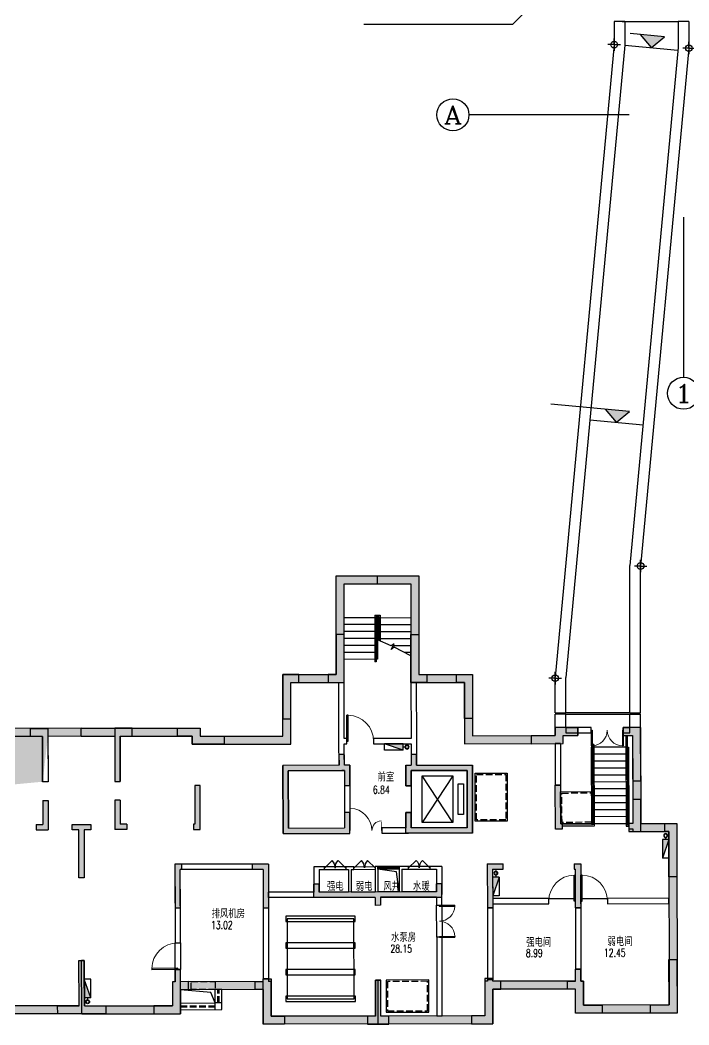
# Model space of a CAD drawing. Extents: x 791398 to 2325386, y -987887 to -518217.
# Drawn here: x 1415143 to 1440194, y -883861 to -846206 of the extents above; entities that cross this region are included whole.
import ezdxf
from ezdxf.enums import TextEntityAlignment as Align

# ---------------------------------------------------------------- set-up
doc = ezdxf.new("R2010")
doc.units = 0
doc.header["$LTSCALE"] = 1000
doc.header["$MEASUREMENT"] = 0
doc.linetypes.add('BORDER', pattern=[1.75, 0.5, -0.25, 0.5, -0.25, 0, -0.25])
doc.linetypes.add('DASH', pattern=[0.35, 0.25, -0.1])
for name, color, linetype in [('AXIS', 3, 'Continuous'), ('AXIS_TEXT', 7, 'Continuous'), ('DIM_ELEV', 3, 'Continuous'), ('DIM_LEAD', 3, 'Continuous'), ('JPS-J', 6, 'Continuous'), ('JPS-X', 1, 'BORDER'), ('JPS-XHS', 7, 'Continuous'), ('LVTRY', 6, 'Continuous'), ('PUB_DIM', 3, 'Continuous'), ('solid', 253, 'Continuous'), ('SPACE', 7, 'Continuous'), ('STAIR', 9, 'Continuous'), ('STAIRS', 9, 'Continuous'), ('TEXT', 7, 'Continuous'), ('WALL', 8, 'Continuous'), ('wall-jg', 1, 'Continuous'), ('WINDOW', 8, 'Continuous')]:
    doc.layers.add(name, color=color, linetype=linetype)
doc.styles.add('_TCH_AXIS', font='COMPLEX', dxfattribs={"bigfont": 'GBCBIG'})
doc.styles.add('_TCH_SPACE', font='SIMPLEX', dxfattribs={"bigfont": 'GBCBIG'})
doc.styles.add('COMPLEX', font='COMPLEX')
doc.styles.add('TEXT', font='tjromans.shx', dxfattribs={"width": 0.8, "height": 400, "bigfont": 'tjhztxt.shx'})

# ---------------------------------------------------------------- blocks, each defined once
blk = doc.blocks.new('FF')
at = {"linetype": 'Continuous'}
for radius in [75, 60]:
    blk.add_circle((0, 0), radius, dxfattribs=at)
blk = doc.blocks.new('DXHS')
at = {"layer": 'JPS-XHS'}
blk.add_hatch(color=256, dxfattribs=at).paths.add_polyline_path([(-350, 240), (-350, 0), (350, 0)])
at = {"layer": 'JPS-XHS', "linetype": 'Continuous'}
for p, q in [((-350, 240), (-350, 0)), ((-350, 240), (350, 240)), ((-350, 0), (350, 0)), ((350, 240), (350, 0))]:
    blk.add_line(p, q, dxfattribs=at)
at = {"layer": 'JPS-XHS'}
blk.add_line((-350, 240), (350, 0), dxfattribs=at)
blk = doc.blocks.new('dwd')
at = {"layer": 'PUB_DIM'}
for q in [(-233, 0), (0, 233), (233, 0), (0, -233)]:
    blk.add_line((0, 0), q, dxfattribs=at)
blk.add_circle((0, 0), 125, dxfattribs=at)
blk = doc.blocks.new('_AXISO')
blk.add_circle((0, 0), 0.5)
at = {"layer": 'AXIS_TEXT', "style": 'COMPLEX', "width": 1.041667}
blk.add_attdef('A', text='', height=0.56, dxfattribs=at).set_placement((-0.25, -0.28), (0.25, -0.28), align=Align.FIT)
blk = doc.blocks.new('$DorLib2D$00000001')
for p, q in [((0.45, 0.975), (0.5, 0.975)), ((0.45, 0), (0.45, 0.975)), ((0.5, 0), (0.5, 0.975)), ((0.5, 0), (0.45, 0))]:
    blk.add_line(p, q)
at = {"lineweight": 13}
blk.add_arc((0.475, 0), 0.975, 91.4693, 180, dxfattribs=at)
blk = doc.blocks.new('$DorLib2D$00000116')
at = {"color": 0}
for p, q in [((-0.5, 0), (-0.146, 0.354)), ((0.5, 0), (0.146, 0.354))]:
    blk.add_line(p, q, dxfattribs=at)
for centre, start, end in [((-0.5, 0), 0, 45), ((0.5, 0), 135, 180)]:
    blk.add_arc(centre, 0.5, start, end, dxfattribs=at)
blk = doc.blocks.new('$WINLIB2D$00000001')
for p, q in [((-0.5, 0.5), (0.5, 0.5)), ((-0.5, 0.5), (-0.5, -0.5)), ((0.5, -0.5), (0.5, 0.5)), ((0.5, 0.167), (-0.5, 0.167)), ((0.5, -0.167), (-0.5, -0.167)), ((-0.5, -0.5), (0.5, -0.5))]:
    blk.add_line(p, q)
blk = doc.blocks.new('$DorLib2D$00000002')
for p, q in [((-0.5, 0), (-0.5, 0.4875)), ((-0.475, 0.4875), (-0.5, 0.4875)), ((-0.475, 0), (-0.475, 0.4875)), ((0.475, 0), (0.475, 0.4875)), ((0.475, 0.4875), (0.5, 0.4875)), ((0.5, 0), (0.5, 0.4875)), ((-0.5, 0), (-0.475, 0)), ((0.5, 0), (0.475, 0))]:
    blk.add_line(p, q)
at = {"lineweight": 13}
for centre, start, end in [((-0.4875, 0), 0, 88.53072), ((0.4875, 0), 91.46928, 180)]:
    blk.add_arc(centre, 0.4875, start, end, dxfattribs=at)
blk = doc.blocks.new('$DorLib2D$00000025')
at = {"const_width": 0.02}
for points in [[(0.481, -0.001), (0.481, 0.691)], [(-0.481, 0.001), (-0.481, 0.308)]]:
    blk.add_lwpolyline(points, dxfattribs=at)
at = {"lineweight": 13}
for centre, radius, start, end in [((0.505, -0.002), 0.699, 91.9397, 179.7238), ((-0.501, 0.003), 0.307, 359.7899, 85.7508)]:
    blk.add_arc(centre, radius, start, end, dxfattribs=at)

msp = doc.modelspace()

# ---------------------------------------------------------------- hatches: boundary and pattern name
at = {"layer": 'DIM_ELEV'}
for points in [[(1438789, -847237), (1439279, -846831), (1438383, -846747)], [(1437481, -861276), (1437971, -860870), (1437075, -860787)]]:
    msp.add_hatch(color=256, dxfattribs=at).paths.add_polyline_path(points)
at = {"layer": 'solid'}
h = msp.add_hatch(color=256, dxfattribs=at)
h.paths.add_polyline_path([(1426978, -867033), (1426981, -869233), (1427281, -869232), (1427278, -867332), (1428528, -867330), (1428528, -867030)])
h.paths.add_polyline_path([(1430078, -867028), (1428528, -867030), (1428528, -867330), (1429778, -867329), (1429781, -869229), (1430081, -869228)])
h = msp.add_hatch(color=256, dxfattribs=at)
h.paths.add_polyline_path([(1396486, -872776), (1397136, -872775), (1397136, -873075), (1396786, -873075), (1396788, -874775), (1396488, -874776)])
h.paths.add_polyline_path([(1396791, -876375), (1396941, -876375), (1396941, -876675), (1396491, -876676), (1396489, -875476), (1396789, -875475)], flags=17)
h.paths.add_polyline_path([(1400586, -873070), (1400586, -873370), (1399386, -873371), (1399386, -873071), (1398836, -873072), (1398836, -872772), (1399686, -872771), (1399686, -873071)])
h.paths.add_polyline_path([(1408183, -871059), (1407583, -871060), (1407581, -869460), (1407581, -869460), (1407581, -869260), (1407881, -869259), (1407883, -870759), (1408183, -870759)])
h.paths.add_polyline_path([(1409283, -870757), (1409883, -870757), (1409885, -872407), (1409585, -872407), (1409583, -871057), (1409283, -871057)])
h.paths.add_polyline_path([(1404483, -871064), (1405083, -871063), (1405081, -869463), (1405081, -869463), (1405081, -869263), (1404781, -869264), (1404783, -870764), (1404483, -870764)])
h.paths.add_polyline_path([(1403383, -870766), (1402783, -870767), (1402785, -872417), (1403085, -872416), (1403083, -871066), (1403383, -871066)])
h.paths.add_polyline_path([(1412086, -873054), (1412086, -873354), (1413286, -873352), (1413286, -873052), (1413836, -873051), (1413836, -872751), (1412986, -872752), (1412986, -873052)])
h.paths.add_polyline_path([(1416186, -872748), (1416188, -874748), (1415988, -874748), (1415986, -873048), (1415536, -873049), (1415536, -872749)])
edge = h.paths.add_edge_path()
edge.add_line((1399386, -873371), (1399386, -873071))
edge.add_line((1399686, -873071), (1399686, -872771))
edge.add_line((1415986, -873048), (1415988, -874748))
edge.add_line((1416186, -873048), (1416188, -874748))
edge.add_line((1416188, -874748), (1415988, -874748))
edge.add_line((1395441, -876677), (1395444, -878377))
edge.add_line((1395444, -878377), (1395144, -878377))
edge.add_line((1395144, -878377), (1395141, -876377))
h = msp.add_hatch(color=256, dxfattribs=at)
h.paths.add_polyline_path([(1418686, -872744), (1418688, -874744), (1418888, -874744), (1418886, -873044), (1419336, -873043), (1419336, -872743)])
h.paths.add_polyline_path([(1422786, -873038), (1422786, -873338), (1421586, -873340), (1421586, -873040), (1421036, -873041), (1421036, -872741), (1421886, -872740), (1421886, -873040)])
h.paths.add_polyline_path([(1425583, -870735), (1424983, -870735), (1424985, -872385), (1425285, -872385), (1425283, -871035), (1425583, -871035)])
h.paths.add_polyline_path([(1426683, -871033), (1427283, -871032), (1427281, -869432), (1427281, -869432), (1427281, -869232), (1426981, -869233), (1426983, -870733), (1426683, -870733)])
h.paths.add_polyline_path([(1430383, -871028), (1429783, -871029), (1429781, -869429), (1429781, -869429), (1429781, -869229), (1430081, -869228), (1430083, -870728), (1430383, -870728)])
h.paths.add_polyline_path([(1431483, -870726), (1432083, -870725), (1432085, -872375), (1431785, -872376), (1431783, -871026), (1431483, -871026)])
h.paths.add_polyline_path([(1434286, -873022), (1434286, -873322), (1435486, -873321), (1435486, -873021), (1436036, -873020), (1436036, -872720), (1435186, -872721), (1435186, -873021)])
h = msp.add_hatch(color=256, dxfattribs=at)
h.paths.add_polyline_path([(1408183, -870759), (1408183, -871059), (1409283, -871057), (1409283, -870757)])
h.paths.add_polyline_path([(1412086, -873354), (1412086, -873054), (1409886, -873057), (1409885, -872407), (1409585, -872407), (1409586, -873357)])
h.paths.add_polyline_path([(1413836, -872751), (1413836, -873051), (1415536, -873049), (1415536, -872749)])
h.paths.add_polyline_path([(1416186, -872748), (1416186, -873048), (1417436, -873046), (1417436, -872746)])
h = msp.add_hatch(color=256, dxfattribs=at)
h.paths.add_polyline_path([(1418686, -873044), (1418686, -872744), (1417436, -872746), (1417436, -873046)])
h.paths.add_polyline_path([(1421036, -873041), (1421036, -872741), (1419336, -872743), (1419336, -873043)])
h.paths.add_polyline_path([(1425286, -873335), (1425285, -872385), (1424985, -872385), (1424986, -873035), (1422786, -873038), (1422786, -873338)])
h.paths.add_polyline_path([(1425583, -870735), (1425583, -871035), (1426683, -871033), (1426683, -870733)])
h = msp.add_hatch(color=256, dxfattribs=at)
h.paths.add_polyline_path([(1431483, -870726), (1430383, -870728), (1430383, -871028), (1431483, -871026)])
h.paths.add_polyline_path([(1434286, -873022), (1432086, -873025), (1432085, -872375), (1431785, -872376), (1431786, -873326), (1434286, -873322)])
for points in [[(1438386, -872716), (1437736, -872717), (1437736, -873017), (1438086, -873017), (1438088, -874717), (1438388, -874716)], [(1421889, -874890), (1421689, -874890), (1421691, -876340), (1421641, -876340), (1421641, -876540), (1421891, -876540)], [(1435391, -876321), (1435389, -874871), (1435189, -874871), (1435191, -876521), (1435441, -876521), (1435441, -876321)], [(1438091, -876317), (1437941, -876317), (1437941, -876617), (1438391, -876616), (1438389, -875416), (1438089, -875417)], [(1439441, -876615), (1439291, -876615), (1439291, -876315), (1439741, -876315), (1439743, -878315), (1439443, -878315)], [(1420945, -879491), (1421145, -879491), (1421143, -878041), (1421193, -878041), (1421193, -877841), (1420943, -877841)], [(1424443, -877836), (1423843, -877837), (1423843, -878037), (1424243, -878036), (1424245, -879486), (1424445, -879486)], [(1432843, -878024), (1433243, -878024), (1433243, -877824), (1432643, -877825), (1432645, -879475), (1432845, -879474)], [(1435945, -879470), (1436145, -879470), (1436143, -877820), (1435893, -877820), (1435893, -878020), (1435943, -878020)], [(1426344, -878883), (1426344, -878583), (1426144, -878584), (1426145, -879084), (1428445, -879081), (1428445, -879381), (1428645, -879380), (1428645, -879080), (1430945, -879077), (1430944, -878577), (1430744, -878577), (1430744, -878877)], [(1417548, -881446), (1417550, -883146), (1418350, -883145), (1418351, -883445), (1416551, -883447), (1416550, -883147), (1417350, -883146), (1417348, -881446)], [(1439751, -883415), (1438751, -883416), (1438750, -883116), (1439450, -883115), (1439448, -881415), (1439748, -881415)], [(1420949, -882241), (1420849, -882241), (1420850, -883141), (1420150, -883142), (1420151, -883442), (1421151, -883441), (1421149, -882541), (1421449, -882540), (1421449, -882240), (1421149, -882241), (1421148, -881791), (1420948, -881791)], [(1436149, -882220), (1436249, -882220), (1436250, -883120), (1436950, -883119), (1436951, -883419), (1435951, -883420), (1435949, -882520), (1435649, -882520), (1435649, -882220), (1435949, -882220), (1435948, -881770), (1436148, -881770)], [(1424249, -882236), (1424249, -882136), (1424549, -882136), (1424551, -883536), (1425051, -883535), (1425051, -883835), (1424251, -883836), (1424249, -882536), (1423949, -882537), (1423949, -882237)], [(1428951, -883530), (1428651, -883530), (1428649, -882180), (1428449, -882181), (1428451, -883530), (1428151, -883531), (1428151, -883831), (1428951, -883830)], [(1432849, -882124), (1432549, -882125), (1432551, -883525), (1432051, -883525), (1432051, -883825), (1432851, -883824), (1432849, -882524), (1433149, -882524), (1433149, -882224), (1432849, -882224)]]:
    msp.add_hatch(color=256, dxfattribs=at).paths.add_polyline_path(points)
h = msp.add_hatch(color=256, dxfattribs=at)
h.paths.add_polyline_path([(1424988, -874135), (1424991, -876685), (1427491, -876682), (1427490, -875907), (1427290, -875907), (1427291, -876482), (1425191, -876485), (1425188, -874335), (1427288, -874332), (1427289, -874907), (1427489, -874907), (1427488, -874132), (1427288, -874132), (1427287, -873732), (1427087, -873732), (1427088, -874132)])
h.paths.add_polyline_path([(1429787, -873729), (1429788, -874129), (1429588, -874129), (1429589, -874904), (1429789, -874904), (1429788, -874329), (1431888, -874326), (1431891, -876476), (1429791, -876479), (1429790, -875904), (1429590, -875904), (1429591, -876679), (1432091, -876675), (1432088, -874125), (1429988, -874128), (1429987, -873728)])
h = msp.add_hatch(color=256, dxfattribs=at)
h.paths.add_polyline_path([(1439448, -881415), (1439748, -881415), (1439743, -878315), (1439443, -878315)])
h.paths.add_polyline_path([(1438391, -876316), (1438391, -876616), (1439291, -876615), (1439291, -876315)])
h.paths.add_polyline_path([(1438089, -875417), (1438389, -875416), (1438388, -874716), (1438088, -874717)])
h = msp.add_hatch(color=256, dxfattribs=at)
h.paths.add_polyline_path([(1415989, -875448), (1415991, -876348), (1415741, -876348), (1415741, -876548), (1416191, -876548), (1416189, -875448)])
h.paths.add_polyline_path([(1417091, -876346), (1417091, -876547), (1417341, -876547), (1417343, -878346), (1417543, -878346), (1417541, -876546), (1417791, -876546), (1417791, -876346)])
h.paths.add_polyline_path([(1418689, -875444), (1418691, -876544), (1419141, -876544), (1419141, -876344), (1418891, -876344), (1418889, -875444)])
h = msp.add_hatch(color=256, dxfattribs=at)
h.paths.add_polyline_path([(1414750, -883150), (1414751, -883450), (1416551, -883447), (1416550, -883147)])
h.paths.add_polyline_path([(1410949, -882255), (1410949, -882555), (1413449, -882552), (1413449, -882252)])
h.paths.add_polyline_path([(1409851, -883857), (1409851, -883557), (1406751, -883561), (1406751, -883861)])
h = msp.add_hatch(color=256, dxfattribs=at)
h.paths.add_polyline_path([(1425051, -883535), (1425051, -883835), (1428151, -883831), (1428151, -883531)])
h.paths.add_polyline_path([(1421449, -882240), (1421449, -882540), (1423949, -882537), (1423949, -882237)])
h.paths.add_polyline_path([(1420151, -883442), (1420150, -883142), (1418350, -883145), (1418351, -883445)])
h = msp.add_hatch(color=256, dxfattribs=at)
h.paths.add_polyline_path([(1438751, -883416), (1438750, -883116), (1436950, -883119), (1436951, -883419)])
h.paths.add_polyline_path([(1433149, -882224), (1433149, -882524), (1435649, -882520), (1435649, -882220)])
h.paths.add_polyline_path([(1432051, -883825), (1432051, -883525), (1428951, -883530), (1428951, -883830)])

# ---------------------------------------------------------------- linework, layer by layer
msp.add_line((1437694, -846256), (1439794, -846256))
msp.add_line((1437694, -846256), (1439794, -846256))
at = {"layer": 'AXIS'}
for p, q in [((1437955, -849756), (1431955, -849756)), ((1439994, -853591), (1439994, -859591))]:
    msp.add_line(p, q, dxfattribs=at)
at = {"layer": 'DIM_ELEV'}
for p, q in [((1439279, -846831), (1437993, -846711)), ((1438789, -847237), (1438383, -846747)), ((1438789, -847237), (1439279, -846831)), ((1437971, -860870), (1435024, -860595)), ((1437481, -861276), (1437075, -860787)), ((1437481, -861276), (1437971, -860870))]:
    msp.add_line(p, q, dxfattribs=at)
at = {"layer": 'DIM_LEAD'}
for p, q in [((1438908, -841032), (1433582, -846370)), ((1433582, -846370), (1428012, -846370))]:
    msp.add_line(p, q, dxfattribs=at)
at = {"layer": 'JPS-J'}
for points in [[(1425096, -879785), (1425096, -879985), (1427696, -879982), (1427696, -879782)], [(1427646, -879882), (1425146, -879885), (1425150, -882885), (1427650, -882882)], [(1425097, -880785), (1425097, -880985), (1427697, -880982), (1427697, -880782)], [(1425098, -881785), (1425099, -881985), (1427699, -881982), (1427698, -881782)], [(1425100, -882785), (1425100, -882985), (1427700, -882982), (1427700, -882782)]]:
    msp.add_lwpolyline(points, close=True, dxfattribs=at)
at = {"layer": 'JPS-X', "const_width": 50}
for points in [[(1429562, -873449), (1429487, -873449)], [(1439321, -876840), (1439321, -876915)], [(1432963, -878249), (1432963, -878324)], [(1417670, -882921), (1417670, -882846)]]:
    msp.add_lwpolyline(points, dxfattribs=at)
at = {"layer": 'LVTRY'}
msp.add_lwpolyline([(1429344, -878879), (1429245, -878123), (1428543, -878030)], dxfattribs=at)
at = {"layer": 'solid'}
for p, q in [((1428528, -867330), (1428528, -867030)), ((1417436, -873046), (1417436, -872746)), ((1417436, -873046), (1417436, -872746)), ((1417451, -883446), (1417448, -881446)), ((1417451, -883446), (1417448, -881446)), ((1421149, -882541), (1421149, -882241)), ((1424249, -882536), (1424249, -882236)), ((1428551, -883830), (1428549, -882180))]:
    msp.add_line(p, q, dxfattribs=at)
at = {"layer": 'STAIR'}
for p, q in [((1428430, -868601), (1427280, -868602)), ((1428430, -868501), (1428630, -868500)), ((1428430, -868501), (1428432, -870261)), ((1428480, -868550), (1428482, -870260)), ((1428480, -868550), (1428580, -868550)), ((1428530, -868600), (1428480, -868600)), ((1428530, -868600), (1428531, -869433)), ((1428530, -868600), (1428580, -868600)), ((1428530, -868600), (1428532, -870160)), ((1428580, -868550), (1428581, -869456)), ((1428630, -868500), (1428631, -869479)), ((1428630, -868600), (1429780, -868599)), ((1428430, -868861), (1427280, -868862)), ((1428530, -868860), (1428480, -868860)), ((1428530, -868860), (1428580, -868860)), ((1428630, -868860), (1429780, -868859)), ((1428430, -869121), (1427280, -869122)), ((1428431, -869381), (1427281, -869382)), ((1428530, -869120), (1428480, -869120)), ((1428531, -869380), (1428481, -869380)), ((1428530, -869120), (1428580, -869120)), ((1428531, -869380), (1428581, -869380)), ((1429042, -869658), (1428531, -869433)), ((1428630, -869120), (1429780, -869119)), ((1428631, -869380), (1429781, -869379)), ((1428431, -869641), (1427281, -869642)), ((1428531, -869640), (1428481, -869640)), ((1429149, -869577), (1429042, -869658)), ((1429043, -869792), (1429149, -869577)), ((1429150, -869711), (1429043, -869792)), ((1429118, -869640), (1429781, -869639)), ((1429782, -870025), (1429150, -869711)), ((1428432, -869901), (1427282, -869902)), ((1428432, -870161), (1427282, -870162)), ((1428532, -869900), (1428482, -869900)), ((1428532, -870160), (1428482, -870160)), ((1429528, -869899), (1429782, -869899)), ((1428482, -870260), (1428432, -870261)), ((1437985, -872167), (1435585, -872170)), ((1435585, -872220), (1437985, -872217)), ((1436587, -873719), (1436537, -873719)), ((1437837, -873717), (1436637, -873719)), ((1437887, -873717), (1437937, -873717)), ((1436587, -873979), (1436537, -873979)), ((1436588, -874239), (1436538, -874239)), ((1437837, -873977), (1436637, -873979)), ((1437838, -874237), (1436638, -874239)), ((1437887, -873977), (1437937, -873977)), ((1437888, -874237), (1437938, -874237)), ((1431350, -876276), (1430198, -874528)), ((1431348, -874526), (1430200, -876278)), ((1436588, -874499), (1436538, -874499)), ((1437838, -874497), (1436638, -874499)), ((1437888, -874497), (1437938, -874497)), ((1429789, -874904), (1429790, -875904)), ((1436588, -874759), (1436538, -874759)), ((1436589, -875019), (1436539, -875019)), ((1437838, -874757), (1436638, -874759)), ((1437839, -875017), (1436639, -875019)), ((1437888, -874757), (1437938, -874757)), ((1437889, -875017), (1437939, -875017)), ((1436589, -875279), (1436539, -875279)), ((1437839, -875277), (1436639, -875279)), ((1437889, -875277), (1437939, -875277)), ((1436590, -875539), (1436540, -875539)), ((1436590, -875799), (1436540, -875799)), ((1437840, -875537), (1436640, -875539)), ((1437840, -875797), (1436640, -875799)), ((1437890, -875537), (1437940, -875537)), ((1437890, -875797), (1437940, -875797)), ((1436590, -876059), (1436540, -876059)), ((1437840, -876057), (1436640, -876059)), ((1437890, -876057), (1437940, -876057)), ((1436541, -876319), (1436591, -876319)), ((1436641, -876319), (1437841, -876317)), ((1437941, -876317), (1437891, -876317)), ((1427343, -877932), (1426543, -877933)), ((1426543, -878033), (1427343, -878032)), ((1427643, -877932), (1428443, -877931)), ((1427643, -878032), (1428443, -878031)), ((1430493, -877928), (1429693, -877929)), ((1429693, -878029), (1430493, -878028)), ((1434945, -879121), (1435945, -879120)), ((1436145, -879120), (1437145, -879118)), ((1430747, -880577), (1430745, -879377)), ((1430945, -879377), (1430947, -880577)), ((1420948, -881791), (1420947, -880791)), ((1421147, -880791), (1421148, -881791))]:
    msp.add_line(p, q, dxfattribs=at)
for points in [[(1437836, -873017), (1437841, -876417), (1437941, -876417)], [(1437886, -873017), (1437891, -876367), (1437941, -876367)], [(1436636, -873359), (1436586, -873359), (1436591, -876369), (1435441, -876371)], [(1436636, -873359), (1436641, -876419), (1435441, -876421)], [(1436587, -873459), (1436537, -873459), (1436541, -876319), (1435441, -876321)], [(1437837, -873457), (1436637, -873459)], [(1437887, -873457), (1437937, -873457), (1437941, -876317)], [(1436541, -876319), (1435391, -876321), (1435389, -875121), (1436539, -875119)], [(1422450, -883039), (1422285, -882650), (1421149, -882541)]]:
    msp.add_lwpolyline(points, dxfattribs=at)
for points in [[(1430200, -876278), (1430198, -874528), (1431348, -874526), (1431350, -876276)], [(1433391, -876224), (1432191, -876225), (1432188, -874425), (1433388, -874424)], [(1431550, -875976), (1431548, -874826), (1431748, -874826), (1431750, -875976)], [(1428849, -882180), (1428851, -883380), (1430451, -883378), (1430449, -882178)]]:
    msp.add_lwpolyline(points, close=True, dxfattribs=at)
at = {"layer": 'STAIR', "linetype": 'DASH'}
for points in [[(1433340, -876174), (1432240, -876175), (1432238, -874475), (1433338, -874474)], [(1436539, -875169), (1436541, -876269), (1435441, -876271), (1435439, -875171)], [(1421549, -882240), (1422449, -882239), (1422449, -882539), (1421549, -882540)], [(1428899, -882230), (1428901, -883330), (1430401, -883328), (1430399, -882228)]]:
    msp.add_lwpolyline(points, close=True, dxfattribs=at)
at = {"layer": 'STAIRS'}
for p, q in [((1437794, -847144), (1439785, -847330)), ((1436485, -861184), (1438477, -861369))]:
    msp.add_line(p, q, dxfattribs=at)
at = {"layer": 'WALL'}
for p, q in [((1437394, -846256), (1437394, -847126)), ((1437794, -846256), (1437394, -846256)), ((1437794, -846256), (1437794, -847144)), ((1439794, -846256), (1439794, -847237)), ((1440194, -846256), (1439794, -846256)), ((1440194, -846256), (1440194, -847256)), ((1437394, -847126), (1435185, -870825)), ((1437794, -847144), (1435585, -870844)), ((1439794, -847237), (1437985, -866645)), ((1440194, -847256), (1438385, -866664)), ((1437985, -872167), (1437985, -866645)), ((1438385, -872167), (1438385, -866664)), ((1435185, -872170), (1435185, -870825)), ((1435585, -872170), (1435585, -870844)), ((1427086, -873232), (1427083, -871032)), ((1427083, -871032), (1427283, -871032)), ((1427286, -873132), (1427283, -871032)), ((1429983, -871028), (1429783, -871029)), ((1429783, -871029), (1429786, -873129)), ((1429983, -871028), (1429986, -873228)), ((1435185, -872170), (1435585, -872170)), ((1437985, -872167), (1438385, -872167)), ((1436535, -872720), (1435585, -872721)), ((1435585, -872721), (1435585, -872921)), ((1436535, -872920), (1436535, -872720)), ((1437985, -872718), (1437735, -872718)), ((1437735, -872718), (1437735, -872918)), ((1437985, -872918), (1437985, -872718)), ((1427386, -873132), (1427286, -873132)), ((1427386, -873332), (1427386, -873132)), ((1429786, -873129), (1428386, -873131)), ((1428386, -873131), (1428386, -873331)), ((1435585, -872921), (1436535, -872920)), ((1437735, -872918), (1437985, -872918)), ((1427088, -874132), (1427086, -873232)), ((1427286, -873332), (1427386, -873332)), ((1427288, -874132), (1427286, -873332)), ((1428386, -873331), (1429786, -873329)), ((1429786, -873329), (1429788, -874129)), ((1429986, -873228), (1429988, -874128)), ((1435186, -873321), (1435189, -874871)), ((1435386, -873321), (1435186, -873321)), ((1435386, -873321), (1435389, -874871)), ((1427088, -874132), (1424988, -874135)), ((1424988, -874135), (1424991, -876685)), ((1427188, -874332), (1425188, -874335)), ((1425188, -874335), (1425191, -876485)), ((1427288, -874332), (1427188, -874332)), ((1427488, -874132), (1427288, -874132)), ((1427288, -874332), (1427291, -876482)), ((1427488, -874132), (1427491, -876482)), ((1429588, -874129), (1429589, -874904)), ((1429588, -874129), (1429788, -874129)), ((1429788, -874329), (1429888, -874328)), ((1429789, -874904), (1429788, -874329)), ((1429888, -874328), (1431888, -874326)), ((1429988, -874128), (1432088, -874125)), ((1431888, -874326), (1431891, -876476)), ((1432088, -874125), (1432091, -876675)), ((1429589, -874904), (1429789, -874904)), ((1435389, -874871), (1435189, -874871)), ((1429790, -875904), (1429590, -875904)), ((1429590, -875904), (1429591, -876479)), ((1429791, -876479), (1429790, -875904)), ((1425191, -876485), (1427291, -876482)), ((1427491, -876682), (1427491, -876482)), ((1429591, -876479), (1428691, -876480)), ((1428691, -876480), (1428691, -876680)), ((1431891, -876476), (1429791, -876479)), ((1424991, -876685), (1427399, -876682)), ((1427391, -876682), (1427491, -876682)), ((1428691, -876680), (1429691, -876679)), ((1432091, -876675), (1429683, -876679)), ((1424443, -877836), (1420943, -877841)), ((1420943, -877841), (1420947, -880791)), ((1424243, -878036), (1421143, -878041)), ((1421147, -880791), (1421143, -878041)), ((1424243, -878036), (1424249, -882136)), ((1424443, -877836), (1424449, -882136)), ((1426543, -877933), (1426143, -877934)), ((1426143, -877934), (1426144, -878884)), ((1426343, -878033), (1426543, -878033)), ((1426343, -878033), (1426344, -878883)), ((1426543, -878033), (1426543, -877933)), ((1427443, -877932), (1427343, -877932)), ((1427343, -877932), (1427343, -878032)), ((1427343, -878032), (1427443, -878032)), ((1427643, -877932), (1427443, -877932)), ((1427443, -878032), (1427444, -878882)), ((1427543, -878032), (1427544, -878882)), ((1427543, -878032), (1427643, -878032)), ((1427643, -878032), (1427643, -877932)), ((1428543, -877930), (1428443, -877931)), ((1428443, -877931), (1428443, -878031)), ((1428443, -878031), (1428444, -878881)), ((1428543, -878030), (1428543, -877930)), ((1428543, -878030), (1428544, -878880)), ((1429693, -877929), (1429343, -877929)), ((1429343, -877929), (1429343, -878029)), ((1429343, -878029), (1429344, -878879)), ((1429443, -878029), (1429693, -878029)), ((1429443, -878029), (1429444, -878879)), ((1429693, -878029), (1429693, -877929)), ((1430943, -877927), (1430493, -877928)), ((1430493, -877928), (1430493, -878028)), ((1430493, -878028), (1430743, -878027)), ((1430743, -878027), (1430744, -878877)), ((1430943, -877927), (1430944, -878977)), ((1426144, -878884), (1424444, -878886)), ((1424445, -879086), (1424444, -878886)), ((1426245, -879084), (1424445, -879086)), ((1427445, -879082), (1426245, -879084)), ((1427444, -878882), (1426344, -878883)), ((1428445, -879081), (1427445, -879082)), ((1428444, -878881), (1427544, -878882)), ((1428445, -879081), (1428445, -879381)), ((1428445, -879081), (1428445, -879081)), ((1429344, -878879), (1428544, -878880)), ((1428544, -878880), (1428544, -878880)), ((1429345, -879079), (1428645, -879080)), ((1428645, -879080), (1428645, -879380)), ((1430745, -879077), (1429345, -879079)), ((1430744, -878877), (1429444, -878879)), ((1430745, -879077), (1430745, -879377)), ((1430945, -879377), (1430944, -878977)), ((1434945, -879121), (1432845, -879124)), ((1432845, -879124), (1432845, -879324)), ((1434945, -879321), (1434945, -879121)), ((1435945, -879320), (1435945, -879120)), ((1436145, -879320), (1436145, -879120)), ((1439445, -879115), (1437145, -879118)), ((1437145, -879118), (1437145, -879318)), ((1439445, -879315), (1439445, -879115)), ((1428645, -879380), (1428445, -879381)), ((1430745, -879377), (1430945, -879377)), ((1432845, -879474), (1432645, -879475)), ((1432645, -879475), (1432649, -882175)), ((1432845, -879324), (1434945, -879321)), ((1432845, -879474), (1432849, -882174)), ((1435945, -879470), (1435948, -881770)), ((1436145, -879470), (1435945, -879470)), ((1436145, -879470), (1436148, -881770)), ((1437145, -879318), (1439445, -879315)), ((1430947, -880577), (1430747, -880577)), ((1430747, -880577), (1430751, -883527)), ((1430951, -883527), (1430947, -880577)), ((1420947, -880791), (1421147, -880791)), ((1420948, -881791), (1421148, -881791)), ((1436148, -881770), (1435948, -881770)), ((1424449, -882136), (1424249, -882136)), ((1432849, -882174), (1432649, -882175)), ((1430751, -883527), (1430951, -883527))]:
    msp.add_line(p, q, dxfattribs=at)
msp.add_lwpolyline([(1422449, -882539), (1421149, -882541), (1421150, -883041), (1422450, -883039)], close=True, dxfattribs=at)
msp.add_lwpolyline([(1421150, -883291), (1422700, -883289), (1422699, -882539)], dxfattribs=at)
at = {"layer": 'wall-jg'}
for p, q in [((1426978, -867033), (1430078, -867028)), ((1426983, -870733), (1426978, -867033)), ((1430078, -867028), (1430083, -870728)), ((1427278, -867332), (1429778, -867329)), ((1427283, -871032), (1427278, -867332)), ((1429778, -867329), (1429783, -871029)), ((1424983, -870735), (1426983, -870733)), ((1424986, -873035), (1424983, -870735)), ((1430083, -870728), (1432083, -870725)), ((1432083, -870725), (1432086, -873025)), ((1425283, -871035), (1427283, -871032)), ((1425286, -873335), (1425283, -871035)), ((1429783, -871029), (1431783, -871026)), ((1431783, -871026), (1431786, -873326)), ((1435585, -872220), (1435185, -872221)), ((1435186, -872721), (1435185, -872221)), ((1435586, -872720), (1435585, -872220)), ((1437985, -872167), (1438385, -872166)), ((1437985, -872217), (1438385, -872216)), ((1437986, -872717), (1437985, -872217)), ((1438386, -872716), (1438385, -872216)), ((1417436, -872746), (1412986, -872752)), ((1417436, -872746), (1421886, -872740)), ((1421886, -872740), (1421886, -873040)), ((1435186, -873021), (1435186, -872721)), ((1435586, -872720), (1436036, -872720)), ((1436036, -872720), (1436036, -873020)), ((1437736, -873017), (1437736, -872717)), ((1437736, -872717), (1437986, -872717)), ((1438386, -872716), (1438391, -876316)), ((1415986, -873048), (1413286, -873052)), ((1415986, -873048), (1415988, -874748)), ((1415986, -873048), (1415988, -874748)), ((1417436, -873046), (1416186, -873048)), ((1416186, -873048), (1416188, -874748)), ((1416186, -873048), (1416188, -874748)), ((1417436, -873046), (1418686, -873044)), ((1418686, -873044), (1418688, -874744)), ((1418686, -873044), (1418688, -874744)), ((1418886, -873044), (1421586, -873040)), ((1418886, -873044), (1418888, -874744)), ((1418886, -873044), (1418888, -874744)), ((1421586, -873040), (1421586, -873340)), ((1421886, -873040), (1424986, -873035)), ((1432086, -873025), (1435186, -873021)), ((1435486, -873021), (1436036, -873020)), ((1435486, -873321), (1435486, -873021)), ((1437736, -873017), (1438086, -873017)), ((1438086, -873017), (1438091, -876317)), ((1421586, -873340), (1425286, -873335)), ((1431786, -873326), (1435486, -873321)), ((1427087, -873732), (1427088, -874132)), ((1427287, -873732), (1427087, -873732)), ((1427288, -874132), (1427287, -873732)), ((1429987, -873728), (1429787, -873729)), ((1429787, -873729), (1429788, -874129)), ((1429988, -874128), (1429987, -873728)), ((1427088, -874132), (1424988, -874135)), ((1424991, -876685), (1424988, -874135)), ((1425188, -874335), (1427288, -874332)), ((1425191, -876485), (1425188, -874335)), ((1427488, -874132), (1427288, -874132)), ((1427288, -874332), (1427289, -874907)), ((1427489, -874907), (1427488, -874132)), ((1429588, -874129), (1429788, -874129)), ((1429589, -874904), (1429588, -874129)), ((1431888, -874326), (1429788, -874329)), ((1429788, -874329), (1429789, -874904)), ((1429988, -874128), (1432088, -874125)), ((1431891, -876476), (1431888, -874326)), ((1432091, -876675), (1432088, -874125)), ((1416188, -874748), (1415988, -874748)), ((1418688, -874744), (1418888, -874744)), ((1421689, -874890), (1421691, -876340)), ((1421889, -874890), (1421689, -874890)), ((1421891, -876540), (1421889, -874890)), ((1427489, -874907), (1427289, -874907)), ((1429589, -874904), (1429789, -874904)), ((1435189, -874871), (1435389, -874871)), ((1435191, -876521), (1435189, -874871)), ((1435389, -874871), (1435391, -876321)), ((1415989, -875448), (1415991, -876348)), ((1415989, -875448), (1416189, -875448)), ((1416189, -875448), (1416191, -876548)), ((1418889, -875444), (1418689, -875444)), ((1418689, -875444), (1418691, -876544)), ((1418889, -875444), (1418891, -876344)), ((1427490, -875907), (1427290, -875907)), ((1427290, -875907), (1427291, -876482)), ((1427491, -876682), (1427490, -875907)), ((1429590, -875904), (1429790, -875904)), ((1429591, -876679), (1429590, -875904)), ((1429790, -875904), (1429791, -876479)), ((1415741, -876348), (1415991, -876348)), ((1415741, -876348), (1415741, -876548)), ((1415741, -876548), (1416191, -876548)), ((1419141, -876544), (1418691, -876544)), ((1419141, -876344), (1418891, -876344)), ((1419141, -876344), (1419141, -876544)), ((1421691, -876340), (1421641, -876340)), ((1421641, -876340), (1421641, -876540)), ((1421641, -876540), (1421891, -876540)), ((1425191, -876485), (1427291, -876482)), ((1431891, -876476), (1429791, -876479)), ((1435441, -876521), (1435191, -876521)), ((1435391, -876321), (1435441, -876321)), ((1435441, -876321), (1435441, -876521)), ((1438091, -876517), (1438091, -876617)), ((1438391, -876316), (1439741, -876315)), ((1439741, -876315), (1439751, -883415)), ((1424991, -876685), (1427491, -876682)), ((1432091, -876675), (1429591, -876679)), ((1438091, -876617), (1439441, -876615)), ((1439441, -876615), (1439450, -883115)), ((1420943, -877841), (1420945, -879491)), ((1421193, -877841), (1420943, -877841)), ((1421193, -878041), (1421143, -878041)), ((1421145, -879491), (1421143, -878041)), ((1421193, -877841), (1421193, -878041)), ((1424443, -877836), (1423843, -877837)), ((1423843, -878037), (1423843, -877837)), ((1424243, -878036), (1423843, -878037)), ((1424243, -878036), (1424245, -879486)), ((1424443, -877836), (1424445, -879486)), ((1432643, -877825), (1433243, -877824)), ((1432643, -877825), (1432645, -879475)), ((1432843, -878024), (1433243, -878024)), ((1432843, -878024), (1432845, -879474)), ((1433243, -878024), (1433243, -877824)), ((1435893, -877820), (1435893, -878020)), ((1435893, -877820), (1436143, -877820)), ((1435893, -878020), (1435943, -878020)), ((1435945, -879470), (1435943, -878020)), ((1436143, -877820), (1436145, -879470)), ((1426344, -878583), (1426144, -878584)), ((1426145, -879084), (1426144, -878584)), ((1426344, -878883), (1426344, -878583)), ((1430744, -878877), (1430744, -878577)), ((1430944, -878577), (1430744, -878577)), ((1430945, -879077), (1430944, -878577)), ((1428445, -879081), (1426145, -879084)), ((1430744, -878877), (1426344, -878883)), ((1428445, -879081), (1428445, -879381)), ((1428645, -879080), (1430945, -879077)), ((1428645, -879080), (1428645, -879380)), ((1439445, -879115), (1439445, -879115)), ((1439445, -879315), (1439445, -879115)), ((1421145, -879491), (1420945, -879491)), ((1424445, -879486), (1424245, -879486)), ((1428645, -879380), (1428445, -879381)), ((1432645, -879475), (1432845, -879474)), ((1435945, -879470), (1436145, -879470)), ((1439445, -879315), (1439445, -879315)), ((1417348, -881446), (1417448, -881446)), ((1417350, -883146), (1417348, -881446)), ((1417548, -881446), (1417448, -881446)), ((1417550, -883146), (1417548, -881446)), ((1420949, -882241), (1420948, -881791)), ((1421148, -881791), (1420948, -881791)), ((1421149, -882241), (1421148, -881791)), ((1435949, -882220), (1435948, -881770)), ((1435948, -881770), (1436148, -881770)), ((1436149, -882220), (1436148, -881770)), ((1420949, -882241), (1420849, -882241)), ((1420849, -882241), (1420850, -883141)), ((1424249, -882236), (1421149, -882241)), ((1424549, -882236), (1424449, -882236)), ((1424551, -883536), (1424549, -882236)), ((1428449, -882181), (1428649, -882180)), ((1428451, -883530), (1428449, -882181)), ((1428651, -883530), (1428649, -882180)), ((1432549, -882225), (1432551, -883525)), ((1432649, -882225), (1432549, -882225)), ((1435949, -882220), (1432849, -882224)), ((1436249, -882220), (1436149, -882220)), ((1436250, -883120), (1436249, -882220)), ((1424249, -882536), (1421149, -882541)), ((1421149, -882541), (1421151, -883441)), ((1424249, -882536), (1424251, -883836)), ((1435949, -882520), (1432849, -882524)), ((1432849, -882524), (1432851, -883824)), ((1435951, -883420), (1435949, -882520)), ((1417350, -883146), (1414050, -883151)), ((1417550, -883146), (1420850, -883141)), ((1439450, -883115), (1436250, -883120)), ((1417451, -883446), (1413751, -883451)), ((1417451, -883446), (1421151, -883441)), ((1428451, -883530), (1424551, -883536)), ((1432551, -883525), (1428651, -883530)), ((1439751, -883415), (1435951, -883420)), ((1432851, -883824), (1424251, -883836))]:
    msp.add_line(p, q, dxfattribs=at)
for points in [[(1426683, -871033), (1427283, -871032), (1427281, -869432), (1427281, -869432), (1427281, -869232), (1426981, -869233), (1426983, -870733), (1426683, -870733)], [(1430383, -871028), (1429783, -871029), (1429781, -869429), (1429781, -869429), (1429781, -869229), (1430081, -869228), (1430083, -870728), (1430383, -870728)], [(1422786, -873038), (1422786, -873338), (1421586, -873340), (1421586, -873040), (1421036, -873041), (1421036, -872741), (1421886, -872740), (1421886, -873040)], [(1434286, -873022), (1434286, -873322), (1435486, -873321), (1435486, -873021), (1436036, -873020), (1436036, -872720), (1435186, -872721), (1435186, -873021)], [(1438386, -872716), (1437736, -872717), (1437736, -873017), (1438086, -873017), (1438088, -874717), (1438388, -874716)], [(1438091, -876317), (1437941, -876317), (1437941, -876617), (1438391, -876616), (1438389, -875416), (1438089, -875417)]]:
    msp.add_lwpolyline(points, close=True, dxfattribs=at)
for points in [[(1425583, -870735), (1424983, -870735), (1424985, -872385), (1425285, -872385), (1425283, -871035), (1425583, -871035), (1425583, -870735)], [(1431483, -870726), (1432083, -870725), (1432085, -872375), (1431785, -872376), (1431783, -871026), (1431483, -871026), (1431483, -870726)], [(1416186, -872748), (1416188, -874748), (1415988, -874748), (1415986, -873048), (1415536, -873049), (1415536, -872749), (1416186, -872748)], [(1418686, -872744), (1418688, -874744), (1418888, -874744), (1418886, -873044), (1419336, -873043), (1419336, -872743), (1418686, -872744)], [(1417091, -876346), (1417791, -876346), (1417791, -876546), (1417541, -876546), (1417543, -878346), (1417343, -878346), (1417341, -876547), (1417091, -876547), (1417091, -876346)], [(1438091, -876317), (1437941, -876317), (1437941, -876517), (1438091, -876517)], [(1439441, -876615), (1439291, -876615), (1439291, -876315), (1439741, -876315), (1439743, -878315), (1439443, -878315), (1439441, -876615)], [(1417548, -881446), (1417550, -883146), (1418350, -883145), (1418351, -883445), (1416551, -883447), (1416550, -883147), (1417350, -883146), (1417348, -881446), (1417548, -881446)], [(1439751, -883415), (1438751, -883416), (1438750, -883116), (1439450, -883115), (1439448, -881415), (1439748, -881415), (1439751, -883415)], [(1420949, -882241), (1420849, -882241), (1420850, -883141), (1420150, -883142), (1420151, -883442), (1421151, -883441), (1421149, -882541), (1421449, -882540), (1421449, -882240), (1421149, -882241), (1421148, -881791), (1420948, -881791), (1420949, -882241)], [(1436149, -882220), (1436249, -882220), (1436250, -883120), (1436950, -883119), (1436951, -883419), (1435951, -883420), (1435949, -882520), (1435649, -882520), (1435649, -882220), (1435949, -882220), (1435948, -881770), (1436148, -881770), (1436149, -882220)], [(1424249, -882236), (1424249, -882136), (1424549, -882136), (1424551, -883536), (1425051, -883535), (1425051, -883835), (1424251, -883836), (1424249, -882536), (1423949, -882537), (1423949, -882237), (1424249, -882236)], [(1424249, -882236), (1424249, -882136), (1424449, -882136), (1424449, -882236)], [(1428951, -883530), (1428651, -883530), (1428649, -882180), (1428449, -882181), (1428451, -883530), (1428151, -883531), (1428151, -883831), (1428951, -883830), (1428951, -883530)], [(1432849, -882124), (1432549, -882125), (1432551, -883525), (1432051, -883525), (1432051, -883825), (1432851, -883824), (1432849, -882524), (1433149, -882524), (1433149, -882224), (1432849, -882224), (1432849, -882124)], [(1432849, -882224), (1432849, -882124), (1432649, -882125), (1432649, -882225)]]:
    msp.add_lwpolyline(points, dxfattribs=at)
at = {"layer": 'WINDOW', "linetype": 'DASH'}
for p, q in [((1429789, -874904), (1429589, -874904)), ((1429590, -875904), (1429790, -875904)), ((1422699, -882539), (1422449, -882539)), ((1422554, -883038), (1422554, -882538)), ((1422596, -883038), (1422595, -882538)), ((1421150, -883291), (1421150, -883041)), ((1421150, -883144), (1422450, -883142)), ((1421150, -883186), (1422450, -883184)), ((1422700, -883038), (1422450, -883038)), ((1422450, -883289), (1422450, -883039))]:
    msp.add_line(p, q, dxfattribs=at)

# ---------------------------------------------------------------- block references
at = {"layer": 'AXIS'}
ref = msp.add_blockref('_AXISO', (1431355, -849756), dxfattribs=dict(at, xscale=1200, yscale=1200, zscale=1200))
ref.add_attrib('A', 'A', dxfattribs={"layer": 'AXIS_TEXT', "height": 679, "style": '_TCH_AXIS', "width": 1.166667}).set_placement((1431015, -850095), (1431694, -850095), align=Align.FIT)
ref = msp.add_blockref('_AXISO', (1439994, -860191), dxfattribs=dict(at, xscale=1200, yscale=1200, zscale=1200))
ref.add_attrib('A', '1', dxfattribs={"layer": 'AXIS_TEXT', "height": 679, "style": '_TCH_AXIS', "width": 2.333333}).set_placement((1439654, -860531), (1440333, -860531), align=Align.FIT)
at = {"layer": 'JPS-X', "xscale": -1}
for p, rotation in [((1429637, -873449), 0.08071370688187864), ((1439321, -876765), 90.08071370688188), ((1432963, -878174), 90.08071370688188)]:
    msp.add_blockref('FF', p, dxfattribs=dict(at, rotation=rotation))
at = {"layer": 'JPS-X', "rotation": 90.08071370688188}
msp.add_blockref('FF', (1417670, -882996), dxfattribs=at)
at = {"layer": 'JPS-XHS'}
for p, rotation in [((1429136, -873330), 180.0807137068819), ((1439202, -877265), 270.0807137068819), ((1432844, -878674), 270.0807137068819)]:
    msp.add_blockref('DXHS', p, dxfattribs=dict(at, rotation=rotation))
at = {"layer": 'JPS-XHS', "xscale": -1, "rotation": 270.0807137068819}
msp.add_blockref('DXHS', (1417549, -882496), dxfattribs=at)
at = {"layer": 'PUB_DIM'}
for p in [(1437394, -847126), (1440194, -847256), (1438385, -866664), (1435185, -870869)]:
    msp.add_blockref('dwd', p, dxfattribs=at)
at = {"layer": 'WINDOW'}
for name, p, xscale, yscale, zscale, rotation in [('$DorLib2D$00000001', (1427886, -873231), -1000, 1000, -1000, 0.08071370687796602), ('$DorLib2D$00000002', (1437135, -872819), 1200, -1200, 1200, 0.08071370595304461), ('$DorLib2D$00000025', (1428091, -876581), -1200, 1200, -1200, 0.0807137068786074), ('$DorLib2D$00000116', (1426943, -877983), 800, -800, 800, 180.0807137068786), ('$DorLib2D$00000116', (1428043, -877981), -800, -800, -800, 180.0807137068797), ('$DorLib2D$00000116', (1430093, -877978), 800, -800, 800, 180.0807137068863), ('$WINLIB2D$00000001', (1428943, -877980), 800, 100, 800, 180.0807137068731), ('$DorLib2D$00000001', (1435445, -879221), 1000, 1000, 1000, 0.08071370838144769), ('$DorLib2D$00000001', (1436645, -879219), -1000, 1000, -1000, 0.08071370702612142), ('$DorLib2D$00000002', (1430846, -879977), -1200, 1200, -1200, 270.0807137068811), ('$DorLib2D$00000001', (1421048, -881291), 1000, -1000, 1000, 270.080713705646)]:
    msp.add_blockref(name, p, dxfattribs=dict(at, xscale=xscale, yscale=yscale, zscale=zscale, rotation=rotation))

# ---------------------------------------------------------------- texts
at = {"layer": 'SPACE', "style": '_TCH_SPACE', "width": 0.705882}
for s, p in [('6.84', (1428357, -875196)), ('13.02', (1422295, -880269)), ('28.15', (1429014, -881154)), ('8.99', (1434089, -881318)), ('12.45', (1437013, -881307))]:
    msp.add_text(s, height=297.5, rotation=0.0807, dxfattribs=at).set_placement(p)
at = {"layer": 'TEXT', "style": 'TEXT', "width": 0.8}
for s, p in [('前室', (1428534, -874735)), ('强电', (1426637, -878834)), ('弱电', (1427717, -878833)), ('风井', (1428751, -878831)), ('水暖', (1429859, -878830)), ('排风机房', (1422319, -879860)), ('水泵房', (1429039, -880745)), ('强电间', (1434100, -880931)), ('弱电间', (1437145, -880904))]:
    msp.add_text(s, height=300, rotation=0.0807, dxfattribs=at).set_placement(p)

doc.saveas('drawing.dxf')
